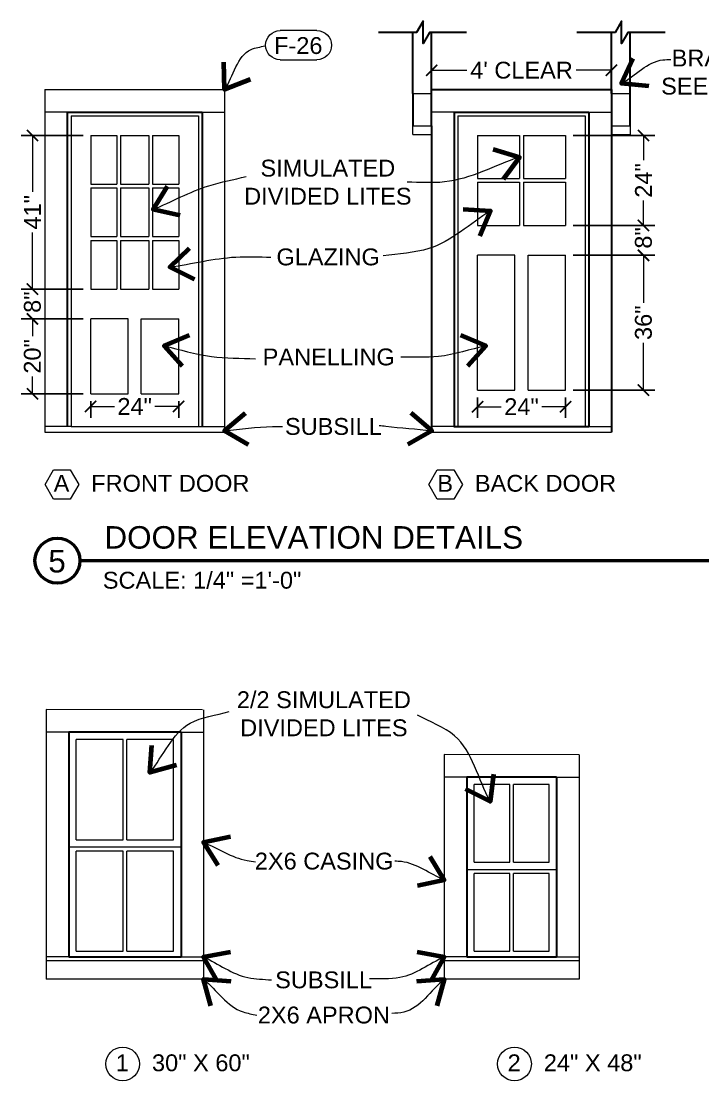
# Model space of a CAD drawing. Header units: inches. Extents: x -54 to 15382, y 469 to 41738.
# Drawn here: x 5285.4 to 5467.4, y 4486.6 to 4769.6 of the extents above; entities that cross this region are included whole.
import ezdxf

# ---------------------------------------------------------------- set-up
doc = ezdxf.new("R2010")
doc.units = ezdxf.units.IN
doc.header["$MEASUREMENT"] = 0
doc.layers.get('0').update_dxf_attribs({"lineweight": 9})
for name, color, linetype, lineweight in [('1', 7, 'Continuous', 9), ('2', 7, 'Continuous', 18), ('3', 7, 'Continuous', 30), ('5', 7, 'Continuous', 50), ('A-DIMSx', 7, 'Continuous', 9), ('A-SYMB', 7, 'Continuous', 18), ('A-TEXTx', 7, 'Continuous', 18), ('TB-11x17', 7, 'Continuous', 50)]:
    doc.layers.add(name, color=color, linetype=linetype, lineweight=lineweight)
doc.styles.get("Standard").update_dxf_attribs({"font": 'arial.ttf'})
doc.dimstyles.get("Standard").update_dxf_attribs({"dimtxt": 3, "dimasz": 2, "dimexe": 0.03125, "dimexo": 0.0625, "dimgap": 0.03125, "dimtad": 0, "dimtoh": 1, "dimdec": 4, "dimlfac": 0.99985, "dimzin": 0, "dimdsep": 46, "dimlunit": 4, "dimtxsty": 'Standard', "dimblk": 'ARCHTICK', "dimblk1": 'ARCHTICK', "dimblk2": 'ARCHTICK', "dimcen": 0.09, "dimclrt": 256, "dimadec": 0, "dimazin": 0, "dimtfac": 1, "dimtdec": 4, "dimtofl": 0, "dimtmove": 0, "dimatfit": 3, "dimfxl": 1, "dimtolj": 1, "dimtzin": 0, "dimarcsym": 0})

# ---------------------------------------------------------------- blocks, each defined once
blk = doc.blocks.new('window elev 2448')
at = {"layer": '1', "lineweight": 5, "ltscale": 0.1}
for p, q in [((1005.39, 893.68), (999.39, 893.68)), ((1029.39, 893.68), (1035.39, 893.67))]:
    blk.add_line(p, q, dxfattribs=at)
at = {"layer": '2'}
for p, q in [((999.39, 899.68), (999.39, 839.69)), ((1035.39, 899.67), (999.39, 899.68)), ((1035.39, 899.67), (1035.39, 839.67)), ((1007.39, 870.93), (1007.39, 891.68)), ((1016.89, 891.68), (1007.39, 891.68)), ((1016.89, 870.93), (1016.89, 891.68)), ((1017.89, 870.93), (1017.89, 891.68)), ((1027.39, 891.68), (1017.89, 891.68)), ((1027.39, 870.93), (1027.39, 891.68)), ((1029.39, 868.93), (1005.39, 868.93)), ((1007.39, 870.93), (1016.89, 870.93)), ((1017.89, 870.93), (1027.39, 870.93)), ((1016.89, 867.93), (1007.39, 867.93)), ((1007.39, 847.18), (1007.39, 867.93)), ((1016.89, 847.18), (1016.89, 867.93)), ((1027.39, 867.93), (1017.89, 867.93)), ((1017.89, 847.18), (1017.89, 867.93)), ((1027.39, 847.18), (1027.39, 867.93)), ((1007.39, 847.18), (1016.89, 847.18)), ((1017.89, 847.18), (1027.39, 847.18)), ((999.39, 844.69), (1035.39, 844.69)), ((1035.39, 839.67), (999.39, 839.67))]:
    blk.add_line(p, q, dxfattribs=at)
at = {"layer": '2', "lineweight": 5, "ltscale": 0.1}
for p, q in [((1005.39, 845.69), (999.39, 845.69)), ((1029.42, 845.69), (1035.39, 845.67))]:
    blk.add_line(p, q, dxfattribs=at)
at = {"layer": '3'}
for p, q in [((1029.39, 893.68), (1005.39, 893.68)), ((1005.39, 893.68), (1005.39, 845.69)), ((1029.39, 893.68), (1029.39, 845.69)), ((1005.39, 845.69), (1029.39, 845.69))]:
    blk.add_line(p, q, dxfattribs=at)
blk = doc.blocks.new('window elev 3060')
for p, q in [((767, 905.69), (767, 839.69)), ((808.74, 905.67), (767, 905.69)), ((809, 905.67), (809, 840.18)), ((775, 870.93), (775, 897.68)), ((787.5, 897.68), (775, 897.68)), ((787.5, 870.93), (787.5, 897.68)), ((801, 897.68), (788.5, 897.68)), ((788.5, 870.93), (788.5, 897.68)), ((801, 870.93), (801, 897.68)), ((803, 868.93), (773, 868.93)), ((775, 870.93), (787.5, 870.93)), ((788.5, 870.93), (801, 870.93)), ((775, 841.18), (775, 867.93)), ((787.5, 867.93), (775, 867.93)), ((787.5, 841.18), (787.5, 867.93)), ((788.5, 841.18), (788.5, 867.93)), ((801, 867.93), (788.5, 867.93)), ((801, 841.18), (801, 867.93)), ((775, 841.18), (787.5, 841.18)), ((788.5, 841.18), (801, 841.18)), ((767, 839.69), (767, 833.67)), ((767, 838.69), (809, 838.69)), ((809, 840.18), (809, 833.67)), ((809, 833.67), (767, 833.67))]:
    blk.add_line(p, q)
at = {"lineweight": 5, "ltscale": 0.1}
for p, q in [((773, 839.69), (767, 839.69)), ((803, 839.69), (809, 839.67))]:
    blk.add_line(p, q, dxfattribs=at)
at = {"layer": '1', "lineweight": 5, "ltscale": 0.1}
for p, q in [((773, 899.68), (767, 899.67)), ((803, 899.68), (809, 899.67))]:
    blk.add_line(p, q, dxfattribs=at)
at = {"layer": '3'}
for p, q in [((803, 899.68), (773, 899.68)), ((773, 899.68), (773, 839.69)), ((803, 899.68), (803, 839.69)), ((773, 839.69), (803, 839.69))]:
    blk.add_line(p, q, dxfattribs=at)
blk = doc.blocks.new('_ArchTick')
at = {"color": 0, "linetype": 'ByBlock', "lineweight": 0, "const_width": 0.15}
blk.add_lwpolyline([(-0.5, -0.5), (0.5, 0.5)], dxfattribs=at)
blk = doc.blocks.new('*D465')
at = {"layer": 'A-DIMSx', "color": 0, "lineweight": -2, "ltscale": 0.1}
for p, q in [((5302, 4739.06), (5285.45, 4739.06)), ((5302, 4698.06), (5285.45, 4698.06))]:
    blk.add_line(p, q, dxfattribs=at)
at = {"layer": 'A-DIMSx', "color": 0, "lineweight": 5, "ltscale": 0.1}
for p, q in [((5288.45, 4739.06), (5288.45, 4723.98)), ((5288.45, 4698.06), (5288.45, 4713.13))]:
    blk.add_line(p, q, dxfattribs=at)
at = {"layer": 'A-DIMSx', "color": 0, "lineweight": 5, "xscale": 3, "yscale": 3, "zscale": 3}
for p, rotation in [((5288.45, 4739.06), 90), ((5288.45, 4698.06), 270)]:
    blk.add_blockref('_ArchTick', p, dxfattribs=dict(at, rotation=rotation))
at = {"layer": 'A-DIMSx', "ltscale": 0.25, "insert": (5288.45, 4718.56), "char_height": 4.5, "attachment_point": 5, "rotation": 90}
blk.add_mtext('\\A1;41"', dxfattribs=at)
blk = doc.blocks.new('*D466')
at = {"layer": 'A-DIMSx', "color": 0, "lineweight": -2, "ltscale": 0.1}
for p, q in [((5304, 4668.06), (5304, 4663.69)), ((5327.5, 4668.06), (5327.5, 4663.69))]:
    blk.add_line(p, q, dxfattribs=at)
at = {"layer": 'A-DIMSx', "color": 0, "lineweight": 5, "ltscale": 0.1}
for p, q in [((5304, 4666.69), (5310.37, 4666.69)), ((5327.5, 4666.69), (5321.14, 4666.69))]:
    blk.add_line(p, q, dxfattribs=at)
at = {"layer": 'A-DIMSx', "color": 0, "lineweight": 5, "xscale": 3, "yscale": 3, "zscale": 3, "rotation": 180}
blk.add_blockref('_ArchTick', (5304, 4666.69), dxfattribs=at)
at = {"layer": 'A-DIMSx', "color": 0, "lineweight": 5, "xscale": 3, "yscale": 3, "zscale": 3}
blk.add_blockref('_ArchTick', (5327.5, 4666.69), dxfattribs=at)
at = {"layer": 'A-DIMSx', "ltscale": 0.25, "insert": (5315.75, 4666.69), "char_height": 4.5, "attachment_point": 5}
blk.add_mtext('\\A1;24"', dxfattribs=at)
blk = doc.blocks.new('*D467')
at = {"layer": 'A-DIMSx', "color": 0, "lineweight": -2, "ltscale": 0.1}
for p, q in [((5302, 4690.06), (5285.45, 4690.06)), ((5302, 4670.06), (5285.45, 4670.06))]:
    blk.add_line(p, q, dxfattribs=at)
at = {"layer": 'A-DIMSx', "color": 0, "lineweight": 5, "ltscale": 0.1}
for p, q in [((5288.45, 4690.06), (5288.45, 4685.45)), ((5288.45, 4670.06), (5288.45, 4674.67))]:
    blk.add_line(p, q, dxfattribs=at)
at = {"layer": 'A-DIMSx', "color": 0, "lineweight": 5, "xscale": 3, "yscale": 3, "zscale": 3}
for p, rotation in [((5288.45, 4690.06), 90), ((5288.45, 4670.06), 270)]:
    blk.add_blockref('_ArchTick', p, dxfattribs=dict(at, rotation=rotation))
at = {"layer": 'A-DIMSx', "ltscale": 0.25, "insert": (5288.45, 4680.06), "char_height": 4.5, "attachment_point": 5, "rotation": 90}
blk.add_mtext('\\A1;20"', dxfattribs=at)
blk = doc.blocks.new('CALLOUT - FINISHES')
at = {"layer": 'A-SYMB', "lineweight": 20, "ltscale": 0.1}
for p, q in [((6510.71, 5650.46), (6520.5, 5650.46)), ((6520.5, 5642.67), (6510.71, 5642.67))]:
    blk.add_line(p, q, dxfattribs=at)
for centre, start, end in [((6510.71, 5646.57), 90, 270), ((6520.5, 5646.57), 270, 90)]:
    blk.add_arc(centre, 3.9, start, end, dxfattribs=at)
blk = doc.blocks.new('*D470')
at = {"layer": 'A-DIMSx', "color": 0, "lineweight": -2, "ltscale": 0.1}
for p, q in [((5432.79, 4739.06), (5454.6, 4739.06)), ((5432.79, 4715.06), (5454.6, 4715.06))]:
    blk.add_line(p, q, dxfattribs=at)
at = {"layer": 'A-DIMSx', "color": 0, "lineweight": 5, "ltscale": 0.1}
for p, q in [((5451.6, 4739.06), (5451.6, 4732.45)), ((5451.6, 4715.06), (5451.6, 4721.67))]:
    blk.add_line(p, q, dxfattribs=at)
at = {"layer": 'A-DIMSx', "color": 0, "lineweight": 5, "xscale": 3, "yscale": 3, "zscale": 3}
for p, rotation in [((5451.6, 4739.06), 90), ((5451.6, 4715.06), 270)]:
    blk.add_blockref('_ArchTick', p, dxfattribs=dict(at, rotation=rotation))
at = {"layer": 'A-DIMSx', "ltscale": 0.25, "insert": (5451.6, 4727.06), "char_height": 4.5, "attachment_point": 5, "rotation": 90}
blk.add_mtext('\\A1;24"', dxfattribs=at)
blk = doc.blocks.new('*D471')
at = {"layer": 'A-DIMSx', "color": 0, "lineweight": 5, "ltscale": 0.1}
for p, q in [((5451.6, 4715.06), (5451.6, 4718.06)), ((5451.6, 4707.06), (5451.6, 4704.06))]:
    blk.add_line(p, q, dxfattribs=at)
at = {"layer": 'A-DIMSx', "color": 0, "lineweight": -2, "ltscale": 0.1}
for p, q in [((5432.79, 4715.06), (5454.6, 4715.06)), ((5432.79, 4707.06), (5454.6, 4707.06))]:
    blk.add_line(p, q, dxfattribs=at)
at = {"layer": 'A-DIMSx', "color": 0, "lineweight": 5, "xscale": 3, "yscale": 3, "zscale": 3}
for p, rotation in [((5451.6, 4715.06), 270), ((5451.6, 4707.06), 90)]:
    blk.add_blockref('_ArchTick', p, dxfattribs=dict(at, rotation=rotation))
at = {"layer": 'A-DIMSx', "ltscale": 0.25, "insert": (5451.6, 4711.7), "char_height": 4.5, "attachment_point": 5, "rotation": 90}
blk.add_mtext('\\A1;8"', dxfattribs=at)
blk = doc.blocks.new('*D472')
at = {"layer": 'A-DIMSx', "color": 0, "lineweight": -2, "ltscale": 0.1}
for p, q in [((5432.79, 4707.06), (5454.6, 4707.06)), ((5432.79, 4671.06), (5454.6, 4671.06))]:
    blk.add_line(p, q, dxfattribs=at)
at = {"layer": 'A-DIMSx', "color": 0, "lineweight": 5, "ltscale": 0.1}
for p, q in [((5451.6, 4707.06), (5451.6, 4694.41)), ((5451.6, 4671.06), (5451.6, 4683.71))]:
    blk.add_line(p, q, dxfattribs=at)
at = {"layer": 'A-DIMSx', "color": 0, "lineweight": 5, "xscale": 3, "yscale": 3, "zscale": 3}
for p, rotation in [((5451.6, 4707.06), 90), ((5451.6, 4671.06), 270)]:
    blk.add_blockref('_ArchTick', p, dxfattribs=dict(at, rotation=rotation))
at = {"layer": 'A-DIMSx', "ltscale": 0.25, "insert": (5451.6, 4689.06), "char_height": 4.5, "attachment_point": 5, "rotation": 90}
blk.add_mtext('\\A1;36"', dxfattribs=at)
blk = doc.blocks.new('*D473')
at = {"layer": 'A-DIMSx', "color": 0, "lineweight": 5, "ltscale": 0.1}
for p, q in [((5288.45, 4698.06), (5288.45, 4701.06)), ((5288.45, 4690.06), (5288.45, 4687.06))]:
    blk.add_line(p, q, dxfattribs=at)
at = {"layer": 'A-DIMSx', "color": 0, "lineweight": -2, "ltscale": 0.1}
for p, q in [((5302, 4698.06), (5285.45, 4698.06)), ((5302, 4690.06), (5285.45, 4690.06))]:
    blk.add_line(p, q, dxfattribs=at)
at = {"layer": 'A-DIMSx', "color": 0, "lineweight": 5, "xscale": 3, "yscale": 3, "zscale": 3}
for p, rotation in [((5288.45, 4698.06), 270), ((5288.45, 4690.06), 90)]:
    blk.add_blockref('_ArchTick', p, dxfattribs=dict(at, rotation=rotation))
at = {"layer": 'A-DIMSx', "ltscale": 0.25, "insert": (5288.45, 4694.55), "char_height": 4.5, "attachment_point": 5, "rotation": 90}
blk.add_mtext('\\A1;8"', dxfattribs=at)
blk = doc.blocks.new('*D474')
at = {"layer": 'A-DIMSx', "color": 0, "lineweight": -2, "ltscale": 0.1}
for p, q in [((5407.29, 4669.06), (5407.29, 4663.62)), ((5430.79, 4669.06), (5430.79, 4663.62))]:
    blk.add_line(p, q, dxfattribs=at)
at = {"layer": 'A-DIMSx', "color": 0, "lineweight": 5, "ltscale": 0.1}
for p, q in [((5407.29, 4666.62), (5413.65, 4666.62)), ((5430.79, 4666.62), (5424.43, 4666.62))]:
    blk.add_line(p, q, dxfattribs=at)
at = {"layer": 'A-DIMSx', "color": 0, "lineweight": 5, "xscale": 3, "yscale": 3, "zscale": 3, "rotation": 180}
blk.add_blockref('_ArchTick', (5407.29, 4666.62), dxfattribs=at)
at = {"layer": 'A-DIMSx', "color": 0, "lineweight": 5, "xscale": 3, "yscale": 3, "zscale": 3}
blk.add_blockref('_ArchTick', (5430.79, 4666.62), dxfattribs=at)
at = {"layer": 'A-DIMSx', "ltscale": 0.25, "insert": (5419.04, 4666.62), "char_height": 4.5, "attachment_point": 5}
blk.add_mtext('\\A1;24"', dxfattribs=at)
blk = doc.blocks.new('*D475')
at = {"layer": 'A-DIMSx', "color": 0, "lineweight": -2, "ltscale": 0.1}
for p, q in [((5395.04, 4758.31), (5395.04, 4759.48)), ((5443.04, 4758.31), (5443.04, 4759.48))]:
    blk.add_line(p, q, dxfattribs=at)
at = {"layer": 'A-DIMSx', "color": 0, "lineweight": 5, "ltscale": 0.1}
for p, q in [((5395.04, 4756.48), (5404.42, 4756.48)), ((5443.04, 4756.48), (5433.66, 4756.48))]:
    blk.add_line(p, q, dxfattribs=at)
at = {"layer": 'A-DIMSx', "color": 0, "lineweight": 5, "xscale": 3, "yscale": 3, "zscale": 3, "rotation": 180}
blk.add_blockref('_ArchTick', (5395.04, 4756.48), dxfattribs=at)
at = {"layer": 'A-DIMSx', "color": 0, "lineweight": 5, "xscale": 3, "yscale": 3, "zscale": 3}
blk.add_blockref('_ArchTick', (5443.04, 4756.48), dxfattribs=at)
at = {"layer": 'A-DIMSx', "ltscale": 0.25, "insert": (5419.04, 4756.48), "char_height": 4.5, "attachment_point": 5}
blk.add_mtext("\\A1;4' CLEAR", dxfattribs=at)

msp = doc.modelspace()

# ---------------------------------------------------------------- linework, layer by layer
at = {"layer": '1'}
for p, q in [((5297.7551417, 4745.3081668), (5291.7551417, 4745.3081668)), ((5333.754195, 4745.3081668), (5339.754195, 4745.3081668)), ((5401.039544, 4745.3081668), (5395.039544, 4745.3081668)), ((5437.0385972, 4745.3081668), (5443.0385972, 4745.3081668)), ((5407.2890706, 4671.0586402), (5407.2890706, 4707.0586402)), ((5417.2890706, 4707.0586402), (5407.2890706, 4707.0586402)), ((5417.2890706, 4671.0586402), (5417.2890706, 4707.0586402)), ((5420.7890706, 4671.0586402), (5420.7890706, 4707.0586402)), ((5420.7890706, 4707.0586402), (5430.7890706, 4707.0586402)), ((5430.7890706, 4671.0586402), (5430.7890706, 4707.0586402)), ((5314.0046683, 4690.0586402), (5304.0046683, 4690.0586402)), ((5304.0046683, 4670.0586402), (5304.0046683, 4690.0586402)), ((5314.0046683, 4670.0586402), (5314.0046683, 4690.0586402)), ((5317.5046683, 4670.0586402), (5317.5046683, 4690.0586402)), ((5317.5046683, 4690.0586402), (5327.5046683, 4690.0586402)), ((5327.5046683, 4670.0586402), (5327.5046683, 4690.0586402)), ((5304.0046683, 4670.0586402), (5314.0046683, 4670.0586402)), ((5317.5046683, 4670.0586402), (5327.5046683, 4670.0586402)), ((5407.2890706, 4671.0586402), (5417.2890706, 4671.0586402)), ((5420.7890706, 4671.0586402), (5430.7890706, 4671.0586402))]:
    msp.add_line(p, q, dxfattribs=at)
at = {"layer": '2'}
for p, q in [((5395.039544, 4760.2337644), (5395.039544, 4760.244172)), ((5395.039544, 4759.8586289), (5395.039544, 4760.2337644)), ((5448.0385973, 4760.2323528), (5448.0385972, 4760.2427605)), ((5448.0385972, 4759.9927605), (5448.0385973, 4760.2323528)), ((5291.7551417, 4751.3081668), (5339.754195, 4751.3081668)), ((5291.7551417, 4751.3081668), (5291.7551417, 4659.8185666)), ((5339.754195, 4751.3081668), (5339.754195, 4659.8185666)), ((5390.039544, 4750.3185666), (5395.039544, 4750.3185666)), ((5443.0385972, 4750.317155), (5448.0385972, 4750.317155)), ((5298.7551417, 4744.3081668), (5332.754195, 4744.3081668)), ((5298.7551417, 4744.3081668), (5298.7551417, 4661.3185666)), ((5332.754195, 4744.3081668), (5332.754195, 4661.3185666)), ((5402.039544, 4744.3081668), (5436.0385972, 4744.3081668)), ((5402.039544, 4744.3081668), (5402.039544, 4661.3185666)), ((5436.0385972, 4744.3081668), (5436.0385972, 4661.3185666)), ((5390.039544, 4741.6339729), (5395.039544, 4741.6339729)), ((5390.039544, 4739.3199781), (5390.039544, 4741.6339729)), ((5443.0385972, 4741.6325614), (5448.0385972, 4741.6325614)), ((5448.0385972, 4741.6325614), (5448.0385972, 4739.3185666)), ((5304.0046683, 4739.0586402), (5311.0046683, 4739.0586402)), ((5304.0046683, 4739.0586402), (5304.0046683, 4726.0586402)), ((5311.0046683, 4739.0586402), (5311.0046683, 4726.0586402)), ((5312.0046683, 4739.0586402), (5312.0046683, 4726.0586402)), ((5312.0046683, 4739.0586402), (5319.5046683, 4739.0586402)), ((5319.5046683, 4739.0586402), (5319.5046683, 4726.0586402)), ((5320.5046683, 4739.0586402), (5327.5046683, 4739.0586402)), ((5320.5046683, 4739.0586402), (5320.5046683, 4726.0586402)), ((5327.5046683, 4739.0586402), (5327.5046683, 4726.0586402)), ((5390.039544, 4739.3199781), (5395.039544, 4739.3199781)), ((5407.2890706, 4739.0586402), (5418.5390706, 4739.0586402)), ((5407.2890706, 4739.0586402), (5407.2890706, 4727.5586402)), ((5418.5390706, 4739.0586402), (5418.5390706, 4727.5586402)), ((5419.5390706, 4739.0586402), (5430.7890706, 4739.0586402)), ((5419.5390706, 4739.0586402), (5419.5390706, 4727.5586402)), ((5430.7890706, 4739.0586402), (5430.7890706, 4727.5586402)), ((5443.0385972, 4739.3185666), (5448.0385972, 4739.3185666)), ((5443.0385972, 4735.994172), (5443.0385972, 4738.3081668)), ((5407.2890706, 4727.5586402), (5418.5390706, 4727.5586402)), ((5407.2890706, 4726.5586402), (5418.5390706, 4726.5586402)), ((5407.2890706, 4726.5586402), (5407.2890706, 4715.0586402)), ((5418.5390706, 4726.5586402), (5418.5390706, 4715.0586402)), ((5419.5390706, 4727.5586402), (5430.7890706, 4727.5586402)), ((5419.5390706, 4726.5586402), (5430.7890706, 4726.5586402)), ((5419.5390706, 4726.5586402), (5419.5390706, 4715.0586402)), ((5430.7890706, 4726.5586402), (5430.7890706, 4715.0586402)), ((5304.0046683, 4726.0586402), (5311.0046683, 4726.0586402)), ((5304.0046683, 4725.0586402), (5304.0046683, 4712.0586402)), ((5304.0046683, 4725.0586402), (5311.0046683, 4725.0586402)), ((5311.0046683, 4725.0586402), (5311.0046683, 4712.0586402)), ((5312.0046683, 4726.0586402), (5319.5046683, 4726.0586402)), ((5312.0046683, 4725.0586402), (5319.5046683, 4725.0586402)), ((5312.0046683, 4725.0586402), (5312.0046683, 4712.0586402)), ((5319.5046683, 4725.0586402), (5319.5046683, 4712.0586402)), ((5320.5046683, 4726.0586402), (5327.5046683, 4726.0586402)), ((5320.5046683, 4725.0586402), (5327.5046683, 4725.0586402)), ((5320.5046683, 4725.0586402), (5320.5046683, 4712.0586402)), ((5327.5046683, 4725.0586402), (5327.5046683, 4712.0586402)), ((5407.2890706, 4715.0586402), (5418.5390706, 4715.0586402)), ((5419.5390706, 4715.0586402), (5430.7890706, 4715.0586402)), ((5304.0046683, 4712.0586402), (5311.0046683, 4712.0586402)), ((5304.0046683, 4711.0586402), (5311.0046683, 4711.0586402)), ((5304.0046683, 4711.0586402), (5304.0046683, 4698.0586402)), ((5311.0046683, 4711.0586402), (5311.0046683, 4698.0586402)), ((5312.0046683, 4712.0586402), (5319.5046683, 4712.0586402)), ((5312.0046683, 4711.0586402), (5319.5046683, 4711.0586402)), ((5312.0046683, 4711.0586402), (5312.0046683, 4698.0586402)), ((5319.5046683, 4711.0586402), (5319.5046683, 4698.0586402)), ((5320.5046683, 4712.0586402), (5327.5046683, 4712.0586402)), ((5320.5046683, 4711.0586402), (5327.5046683, 4711.0586402)), ((5320.5046683, 4711.0586402), (5320.5046683, 4698.0586402)), ((5327.5046683, 4711.0586402), (5327.5046683, 4698.0586402)), ((5304.0046683, 4698.0586402), (5311.0046683, 4698.0586402)), ((5312.0046683, 4698.0586402), (5319.5046683, 4698.0586402)), ((5320.5046683, 4698.0586402), (5327.5046683, 4698.0586402)), ((5298.7551417, 4661.3185666), (5291.7551417, 4661.3185666)), ((5291.7551417, 4659.8185666), (5339.754195, 4659.8185666)), ((5298.7551417, 4661.3185666), (5332.754195, 4661.3185666)), ((5332.754195, 4661.3185666), (5339.754195, 4661.3185666)), ((5401.039544, 4661.3185666), (5395.039544, 4661.3185666)), ((5395.039544, 4659.8185666), (5443.0385972, 4659.8185666)), ((5437.0385972, 4661.3185666), (5443.0385972, 4661.3185666))]:
    msp.add_line(p, q, dxfattribs=at)
at = {"layer": '3'}
for p, q in [((5390.039544, 4750.3185666), (5390.039544, 4766.5925355)), ((5395.039544, 4750.3185666), (5395.039544, 4766.5925355)), ((5443.0385972, 4750.317155), (5443.0385972, 4766.591124)), ((5448.0385972, 4750.317155), (5448.0385972, 4766.591124)), ((5390.039544, 4750.3185666), (5390.039544, 4741.6339729)), ((5395.039544, 4751.3081668), (5443.0385972, 4751.3081668)), ((5395.039544, 4741.6339729), (5395.039544, 4750.994172)), ((5443.0385972, 4751.3081668), (5443.0385972, 4659.8185666)), ((5443.0385972, 4750.9927605), (5443.0385972, 4742.3081668)), ((5448.0385972, 4741.6325614), (5448.0385972, 4750.317155)), ((5297.7551417, 4745.3081668), (5297.7551417, 4661.3185666)), ((5297.7551417, 4745.3081668), (5333.754195, 4745.3081668)), ((5333.754195, 4745.3081668), (5333.754195, 4661.3185666)), ((5401.039544, 4745.3081668), (5401.039544, 4661.3185666)), ((5401.039544, 4745.3081668), (5437.0385972, 4745.3081668)), ((5437.0385972, 4745.3081668), (5437.0385972, 4661.3185666)), ((5395.039544, 4741.6339729), (5395.039544, 4659.8185666)), ((5401.0111646, 4661.3109624), (5436.9997566, 4661.3185666))]:
    msp.add_line(p, q, dxfattribs=at)
at = {"layer": '3', "flags": 128}
for points in [[(5404.3935996, 4766.5925355), (5394.4697623, 4766.5925355), (5392.7377115, 4763.5925355), (5392.7377115, 4769.5925355), (5391.0056607, 4766.5925355), (5380.8205105, 4766.5925355)], [(5457.3926528, 4766.591124), (5447.4688155, 4766.591124), (5445.7367647, 4763.591124), (5445.7367647, 4769.591124), (5444.0047139, 4766.591124), (5433.8195637, 4766.591124)]]:
    msp.add_lwpolyline(points, dxfattribs=at)
at = {"layer": '5', "ltscale": 0.1}
msp.add_line((5301.1283079, 4625.5008975), (5628.0000785, 4625.5008975), dxfattribs=at)
msp.add_circle((5295.1283079, 4625.5008975), 6, dxfattribs=at)
at = {"layer": 'A-SYMB', "ltscale": 0.1}
for points in [[(5300.814508, 4645.8528989), (5298.564508, 4641.9557846), (5294.064508, 4641.9557846), (5291.814508, 4645.8528989), (5294.064508, 4649.7500132), (5298.564508, 4649.7500132)], [(5403.2551417, 4645.8528989), (5401.0051417, 4641.9557846), (5396.5051417, 4641.9557846), (5394.2551417, 4645.8528989), (5396.5051417, 4649.7500132), (5401.0051417, 4649.7500132)]]:
    msp.add_lwpolyline(points, close=True, dxfattribs=at)
for centre in [(5312.5360181, 4491.0705787), (5417.1629902, 4491.0705787)]:
    msp.add_circle(centre, 4.5, dxfattribs=at)

# ---------------------------------------------------------------- block references
at = {"layer": '2', "ltscale": 0.25, "xscale": -1}
msp.add_blockref('CALLOUT - FINISHES', (11875.120269, -883.3884634), dxfattribs=at)
at = {"layer": '2'}
for name, p in [('window elev 3060', (4525.1327574, 3680.0185813)), ('window elev 2448', (4399.0233583, 3674.0082107))]:
    msp.add_blockref(name, p, dxfattribs=at)

# ---------------------------------------------------------------- texts
at = {"ltscale": 0.1, "char_height": 6}
for s, insert, width, attachment_point in [('{DOOR ELEVATION DETAILS }', (5307.6789909, 4628.6347461), 229.920407864, 7), ('{5}', (5295.0216638, 4625.3052195), 11.15057809, 5)]:
    msp.add_mtext(s, dxfattribs=dict(at, insert=insert, width=width, attachment_point=attachment_point))
at = {"layer": 'A-TEXTx', "ltscale": 0.25, "char_height": 4.5}
for s, insert, attachment_point in [('{F-26}', (5365.8901672, 4763.053808), 6), ('{SIMULATED \\PDIVIDED LITES}', (5367.3292346, 4726.5682469), 5), ('{GLAZING}', (5367.3968695, 4706.599214), 5), ('{PANELLING}', (5367.5747951, 4679.8843683), 5), ('{SUBSILL}', (5368.809271, 4661.3185666), 5), ('{2/2 SIMULATED\\PDIVIDED LITES}', (5366.2700356, 4584.5808002), 5), ('{2X6 CASING}', (5366.3460744, 4545.2277943), 5), ('{SUBSILL}', (5366.1942345, 4513.5018471), 5), ('{2X6 APRON}', (5366.2700356, 4504.1121342), 5)]:
    msp.add_mtext(s, dxfattribs=dict(at, insert=insert, attachment_point=attachment_point))
at = {"layer": 'A-TEXTx', "ltscale": 0.25, "insert": (5488.824831, 4761.9977492), "char_height": 4.5, "width": 39.699919553, "attachment_point": 3}
msp.add_mtext('BRACKET\\PSEE 2/A4.1', dxfattribs=at)
at = {"layer": 'A-TEXTx', "ltscale": 0.5, "char_height": 3}
for s, insert, width, attachment_point in [('{\\H1.5x;A}', (5296.2138599, 4648.407547), 4.549892225, 2), ('{\\H1.5x;FRONT DOOR}', (5304.1491196, 4646.1342041), 61.572509214, 4), ('{\\H1.5x;B}', (5398.6544936, 4648.407547), 4.549892225, 2), ('{\\H1.5x;BACK DOOR}', (5406.5897534, 4646.1342041), 61.572509214, 4), ('{\\H1.5x;1}', (5312.4353699, 4493.6242726), 4.549892225, 2), ('{\\H1.5x;30" X 60"}', (5320.3706297, 4491.3518838), 61.572509214, 4), ('{\\H1.5x;2}', (5417.0754594, 4493.6252267), 4.549892225, 2), ('{\\H1.5x;24" X 48"}', (5424.9976018, 4491.3518838), 61.572509214, 4)]:
    msp.add_mtext(s, dxfattribs=dict(at, insert=insert, width=width, attachment_point=attachment_point))
at = {"layer": 'TB-11x17', "ltscale": 0.5, "insert": (5307.2467011, 4622.5227301), "char_height": 4.5, "width": 73.076179956, "attachment_point": 1}
msp.add_mtext('\\A1;SCALE: 1/4" =1\'-0"', dxfattribs=at)

# ---------------------------------------------------------------- dimensions: what is measured, and where the dimension line sits
at = {"layer": 'A-DIMSx', "ltscale": 0.1}
for base, p1, p2, text, picture, middle in [((5443.0385972, 4756.4806772), (5395.039544, 4756.3081668), (5443.0385972, 4756.3081668), "4' CLEAR", '*D475', (5419.0390706, 4756.4806772)), ((5327.5046683, 4666.6869547), (5304.0046683, 4670.0586402), (5327.5046683, 4670.0586402), '24"', '*D466', (5315.7546683, 4666.6869547)), ((5430.7890706, 4666.6244759), (5407.2890706, 4671.0586402), (5430.7890706, 4671.0586402), '24"', '*D474', (5419.0390706, 4666.6244759))]:
    dim = msp.add_linear_dim(base=base, p1=p1, p2=p2, text=text, dimstyle='Standard', override={"dimtxt": 4.5, "dimasz": 3, "dimexe": 3, "dimexo": 2, "dimgap": 1, "dimlfac": -47.9928, "dimlwd": 5}, dxfattribs=at)
    dim.commit()
    dim.dimension.update_dxf_attribs({"geometry": picture, "text_midpoint": middle})
for base, p1, p2, text, picture, middle in [((5288.4498502, 4698.0586402), (5304.0046683, 4739.0586402), (5304.0046683, 4698.0586402), '41"', '*D465', (5288.4498502, 4718.5586402)), ((5451.6032283, 4715.0586402), (5430.7890706, 4739.0586402), (5430.7890706, 4715.0586402), '24"', '*D470', (5451.6032283, 4727.0586402)), ((5451.6032283, 4671.0586402), (5430.7890706, 4707.0586402), (5430.7890706, 4671.0586402), '36"', '*D472', (5451.6032283, 4689.0586402)), ((5288.4498502, 4670.0586402), (5304.0046683, 4690.0586402), (5304.0046683, 4670.0586402), '20"', '*D467', (5288.4498502, 4680.0586402))]:
    dim = msp.add_linear_dim(base=base, p1=p1, p2=p2, angle=90, text=text, dimstyle='Standard', override={"dimtxt": 4.5, "dimasz": 3, "dimexe": 3, "dimexo": 2, "dimgap": 1, "dimlfac": -47.9928, "dimlwd": 5}, dxfattribs=at)
    dim.commit()
    dim.dimension.update_dxf_attribs({"geometry": picture, "text_midpoint": middle})
for base, p1, p2, picture, middle in [((5451.6032283, 4707.0586188), (5430.7890706, 4715.0586402), (5430.7890783, 4707.0586188), '*D471', (5451.6032283, 4711.7037107)), ((5288.4498502, 4698.0586402), (5304.0046683, 4690.0586402), (5304.0046683, 4698.0586402), '*D473', (5288.4498502, 4694.5523353))]:
    dim = msp.add_linear_dim(base=base, p1=p1, p2=p2, angle=90, dimstyle='Standard', override={"dimtxt": 4.5, "dimasz": 3, "dimexe": 3, "dimexo": 2, "dimgap": 1, "dimlfac": -47.9928, "dimlwd": 5}, dxfattribs=at)
    dim.commit()
    dim.dimension.update_dxf_attribs({"geometry": picture, "text_midpoint": middle, "dimtype": 160})

# ---------------------------------------------------------------- leaders
at = {"layer": 'A-TEXTx', "path_type": 1, "annotation_type": 0, "has_hookline": 1}
for points, hookline_direction, text_width in [([(5339.754195, 4751.3081668), (5346.8197277, 4762.0238475), (5350.5662238, 4763.0249388)], 0, 31.2298772), ([(5418.5390706, 4733.3086402), (5398.4861956, 4726.6505267), (5388.5357572, 4726.5682469)], 1, 43.8703956), ([(5320.6814708, 4719.2785086), (5335.5553677, 4725.6369865), (5345.4926115, 4728.1099979)], 0, 43.8703956), ([(5410.7853824, 4718.9230203), (5394.3255641, 4708.8737159), (5382.1025418, 4706.9075003)], 1, 26.8680082), ([(5325.1318052, 4703.855222), (5342.7474892, 4706.5944015), (5352.1132439, 4706.599214)], 0, 26.8680082), ([(5323.5819033, 4682.8909861), (5336.2363363, 4680.0292237), (5347.9689469, 4679.4099386)], 0, 34.3792633), ([(5409.5464736, 4682.8909861), (5396.8920407, 4680.0292237), (5386.798824, 4679.8843683)], 1, 34.3792633), ([(5339.754195, 4660.1521117), (5352.5779853, 4661.3239403), (5355.2076815, 4661.3185666)], 0, 25.3516371), ([(5395.0654062, 4660.1521117), (5382.7862123, 4661.3379076), (5381.0101533, 4661.5423766)], 1, 25.3516371), ([(5319.8122294, 4568.9228935), (5330.5214869, 4582.0743084), (5340.9927341, 4585.1819262)], 0, 45.9761255), ([(5410.6544591, 4561.1849239), (5401.1239451, 4578.7354694), (5391.2381026, 4584.2445366)], 1, 45.9761255), ([(5334.1278047, 4550.2854253), (5345.7419056, 4545.3848079), (5348.0426271, 4545.0278464)], 0, 36.457367), ([(5398.4122666, 4540.1701634), (5386.9702329, 4545.109926), (5385.2479246, 4545.2277943)], 1, 36.457367), ([(5334.1278047, 4519.6932529), (5345.9724194, 4514.1342091), (5352.3092569, 4513.5018471)], 0, 25.3516371), ([(5398.4122666, 4519.6932529), (5386.5676518, 4514.1342091), (5378.4231393, 4513.8003493)], 1, 25.3516371), ([(5334.1278047, 4513.6932529), (5344.682319, 4504.973995), (5348.3368774, 4504.1121342)], 0, 34.5879945), ([(5398.4122666, 4513.6932529), (5387.6513366, 4504.9109589), (5384.3979583, 4504.5097355)], 1, 34.5879945)]:
    msp.add_leader(points, dimstyle='Standard', override={"dimasz": 6, "dimgap": 1, "dimldrblk": 'Open90', "dimlwd": 65535}, dxfattribs=dict(at, hookline_direction=hookline_direction, text_width=text_width))
at = {"layer": 'A-TEXTx', "path_type": 1}
msp.add_leader([(5445.7310389, 4752.9375096), (5456.7900677, 4759.2616061), (5458.8725456, 4759.3523369)], dimstyle='Standard', override={"dimasz": 6, "dimgap": 1, "dimldrblk": 'Open90', "dimlwd": 65535}, dxfattribs=at)

doc.saveas('drawing.dxf')
